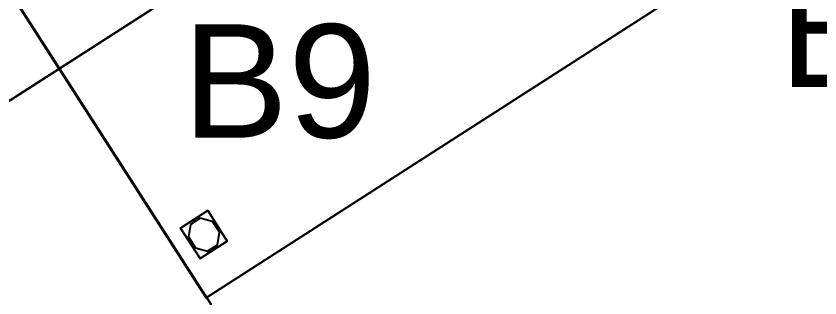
# Model space of a CAD drawing. Header units: millimetres. Extents: x 8159 to 14952, y 6817 to 11888.
# Drawn here: x 8721.3 to 8809.9, y 8208.8 to 8239.9 of the extents above; entities that cross this region are included whole.
import ezdxf
from ezdxf.enums import TextEntityAlignment as Align

# ---------------------------------------------------------------- set-up
doc = ezdxf.new("R2010")
doc.units = ezdxf.units.MM
doc.header["$LTSCALE"] = 5
for name, color, linetype in [('200-EquipBorder-2d', 9, 'Continuous'), ('200-EquipID-2d', 7, 'Continuous'), ('200-EquipInternal-2d', 252, 'Continuous'), ('200-EquipRemBorder-2d', 21, 'Continuous'), ('200-EquipSteel-3d', 9, 'Continuous')]:
    doc.layers.add(name, color=color, linetype=linetype)
doc.layers.add('200-InsPoint-3D', color=3, linetype='Continuous', plot=False)
for name, color, linetype, lineweight in [('3-YANGIN-DOLABI', 7, 'Continuous', 0), ('anted', 10, 'Continuous', 0), ('FIBROBETON', 1, 'Continuous', 18), ('YAZI', 250, 'Continuous', 30)]:
    doc.layers.add(name, color=color, linetype=linetype, lineweight=lineweight)
doc.styles.add('Arial', font='arial.ttf')
doc.styles.add('ROMANS', font='micross.ttf')

# ---------------------------------------------------------------- blocks, each defined once
blk = doc.blocks.new('A$C23C11219')
at = {"layer": 'FIBROBETON'}
blk.add_lwpolyline([(4170.991, 707.809), (4330.647, -537.528, 0.079118), (6057.442, 175.691), (5734.15, 708.989, 0.288304), (5090.273, 1000.528, -0.032207)], format="xyb", close=True, dxfattribs=at)
blk = doc.blocks.new('TG1110P')
at = {"layer": '200-EquipBorder-2d'}
blk.add_lwpolyline([(0, 0), (1100, 0), (1100, -700), (0, -700)], close=True, dxfattribs=at)
at = {"layer": '200-EquipSteel-3d'}
blk.add_lwpolyline([(32.75, -622.5), (22.5, -632.75), (22.5, -647.25), (32.75, -657.5), (47.25, -657.5), (57.5, -647.25), (57.5, -632.75), (47.25, -622.5)], close=True, dxfattribs=at)
at = {"layer": '200-EquipSteel-3d', "invisible_edges": 15}
blk.add_3dface([(0, 0, 850), (0, -700, 850), (0, -700, 900), (0, 0, 900)], dxfattribs=at)
at = {"layer": '200-EquipSteel-3d'}
for points in [[(1100, 0, 850), (1100, -700, 850), (0, -700, 850), (0, 0, 850)], [(1100, -700, 900), (0, -700, 900), (0, -45, 900), (1100, -45, 900)], [(1100, -700, 900), (0, -700, 900), (0, -700, 850), (1100, -700, 850)]]:
    blk.add_3dface(points, dxfattribs=at)
at = {"layer": '200-InsPoint-3D'}
blk.add_point((0, -700), dxfattribs=at)
at = {"layer": '200-InsPoint-3D', "flags": 9}
blk.add_attdef('DISTANG', (0, 0), '', height=1, dxfattribs=at)
at = {"layer": '200-EquipSteel-3d'}
mesh = blk.add_polymesh((6, 3), dxfattribs=at)
for k, corner in enumerate([(60, -660, 850), (60, -660, 50), (60, -660, 50), (20, -660, 850), (20, -660, 50), (20, -660, 50), (20, -620, 850), (20, -620, 50), (20, -660, 50), (60, -620, 850), (60, -620, 50), (60, -660, 50), (60, -620, 850), (60, -620, 850), (60, -660, 850), (20, -620, 850), (20, -620, 850), (20, -660, 850)]):
    mesh.set_mesh_vertex(divmod(k, 3), corner)
blk = doc.blocks.new('attrib')
at = {"layer": '200-EquipID-2d', "style": 'Arial'}
blk.add_attdef('POS', text='', height=2.5, dxfattribs=at).set_placement((0, 0, -1), align=Align.MIDDLE)
at = {"layer": '200-EquipID-2d', "style": 'ROMANS', "flags": 1}
for tag, p in [('ZONA', (0, -4.905, -2)), ('EQUIPMENTDATA', (0, -7.89, -2)), ('LONGDESCR', (0, -11.302, -2)), ('EQUIPMENTCONN', (0, -14.714, -2)), ('ACCESSORYDATA', (0, -18.552, -2)), ('ACCESSORYCONN', (0, -21.857, -2))]:
    blk.add_attdef(tag, text='', height=2.5, dxfattribs=at).set_placement(p, align=Align.CENTER)
blk = doc.blocks.new('WSS144')
at = {"layer": '200-EquipRemBorder-2d'}
blk.add_line((1402.48, -400), (0, -400), dxfattribs=at)
at = {"layer": '200-InsPoint-3D'}
blk.add_attdef('DISTANG', (0, 0), '', height=1, dxfattribs=at)
at = {"layer": '200-EquipSteel-3d'}
mesh = blk.add_polymesh((6, 3), dxfattribs=at)
for k, corner in enumerate([(1400, -400, 1630), (1400, -400, 1600), (1400, -400, 1600), (0, -400, 1630), (0, -400, 1600), (0, -400, 1600), (0, -20, 1630), (0, -20, 1600), (0, -400, 1600), (1400, -20, 1630), (1400, -20, 1600), (1400, -400, 1600), (1400, -20, 1630), (1400, -20, 1630), (1400, -400, 1630), (0, -20, 1630), (0, -20, 1630), (0, -400, 1630)]):
    mesh.set_mesh_vertex(divmod(k, 3), corner)
mesh = blk.add_polymesh((6, 3), dxfattribs=at)
for k, corner in enumerate([(1400, -40, 1660), (1400, -40, 1630), (1400, -40, 1630), (0, -40, 1660), (0, -40, 1630), (0, -40, 1630), (0, -20, 1660), (0, -20, 1630), (0, -40, 1630), (1400, -20, 1660), (1400, -20, 1630), (1400, -40, 1630), (1400, -20, 1660), (1400, -20, 1660), (1400, -40, 1660), (0, -20, 1660), (0, -20, 1660), (0, -40, 1660)]):
    mesh.set_mesh_vertex(divmod(k, 3), corner)

msp = doc.modelspace()

# ---------------------------------------------------------------- linework, layer by layer
at = {"layer": '200-EquipInternal-2d'}
msp.add_line((8742.849, 8208.127, 136.898), (8704.474, 8267.761, 129.687), dxfattribs=at)
at = {"layer": '200-EquipInternal-2d', "elevation": 129.687}
msp.add_lwpolyline([(8704.474, 8267.761), (8742.849, 8208.127), (8685.192, 8168.433), (8661.34, 8203.079), (8683.498, 8218.424), (8666.314, 8243.235), (8704.474, 8267.761)], dxfattribs=at)
at = {"layer": 'anted', "ltscale": 3, "extrusion": (0, 0.010673, 0.999943), "elevation": 217.921}
msp.add_lwpolyline([(11856.76, 9414.676), (11856.76, 7096.248), (8385.9, 7096.248), (8385.9, 9414.676)], close=True, dxfattribs=at)
msp.add_lwpolyline([(11856.76, 9414.676), (11856.76, 7096.248), (8385.9, 7096.248), (8385.9, 9414.676)], close=True, dxfattribs=at)
msp.add_lwpolyline([(11856.76, 9414.676), (11856.76, 7096.248), (8385.9, 7096.248), (8385.9, 9414.676)], close=True, dxfattribs=at)
msp.add_lwpolyline([(11856.76, 9414.676), (11856.76, 7096.248), (8385.9, 7096.248), (8385.9, 9414.676)], close=True, dxfattribs=at)
at = {"layer": 'YAZI', "linetype": 'Continuous', "ltscale": 10, "extrusion": (0, 0.010673, 0.999943), "elevation": 240.507}
for points in [[(8159.11, 9661.148), (12372.465, 9661.148), (12372.465, 6815.051), (8159.11, 6815.051)], [(8159.11, 9661.148), (12372.465, 9661.148), (12372.465, 6815.051), (8159.11, 6815.051)], [(8159.11, 9661.148), (12372.465, 9661.148), (12372.465, 6815.051), (8159.11, 6815.051)], [(8159.11, 9661.148), (12372.465, 9661.148), (12372.465, 6815.051), (8159.11, 6815.051)], [(8199.97, 9620.288), (12331.605, 9620.288), (12331.605, 6855.911), (8199.97, 6855.911)], [(8254.373, 9565.885), (12277.202, 9565.885), (12277.202, 6910.314), (8254.373, 6910.314)]]:
    msp.add_lwpolyline(points, close=True, dxfattribs=at)

# ---------------------------------------------------------------- block references
at = {"zscale": 0.09999999999999432}
for name, p, xscale, yscale, rotation in [('TG1110P', (8704.437, 8267.737, 129.168), 0.0890909090901948, 0.1000000000009402, 32.72862105073008), ('WSS144', (8665.436, 8242.671, 128.083), 0.1028571428573486, 0.09999999999990905, 32.72862105070788)]:
    msp.add_blockref(name, p, dxfattribs=dict(at, xscale=xscale, yscale=yscale, rotation=rotation))
at = {"layer": '200-EquipID-2d'}
ref = msp.add_blockref('attrib', (8820.957, 8238.356, 129.168), dxfattribs=dict(at, xscale=5.000000000000909, yscale=4.999999999998339, zscale=5))
ref.add_attrib('POS', 'B10', dxfattribs={"color": 7, "height": 12.5, "style": 'Arial'}).set_placement((8820.957, 8238.356, 121.668), align=Align.MIDDLE)
ref = msp.add_blockref('attrib', (8750.35, 8232.755), dxfattribs=dict(at, xscale=5, yscale=5, zscale=5))
ref.add_attrib('POS', 'B9', dxfattribs={"color": 7, "height": 12.5, "style": 'Arial'}).set_placement((8750.35, 8232.755, -5), align=Align.MIDDLE)
at = {"layer": '3-YANGIN-DOLABI', "extrusion": (0, 0.010673, 0.999943), "rotation": 183.318814803488}
msp.add_blockref('A$C23C11219', (14647.132, 8757.754, 217.921), dxfattribs=at)

doc.saveas('drawing.dxf')
